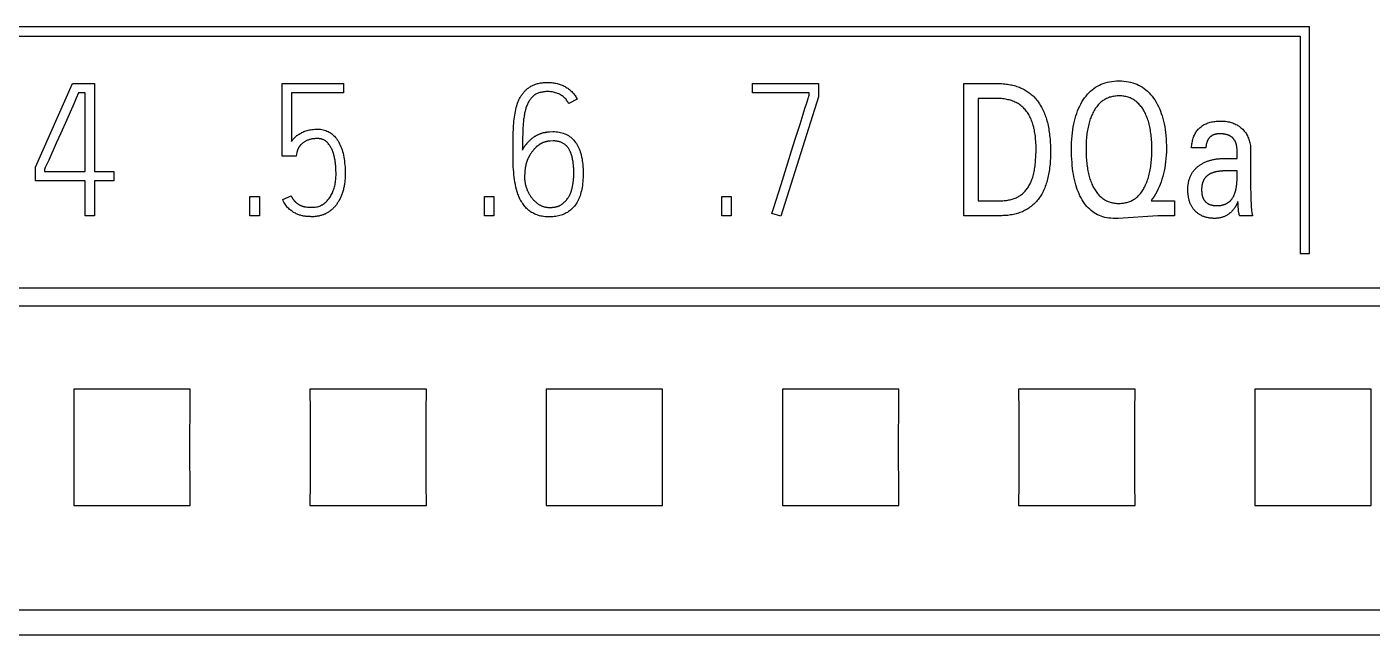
# Model space of a CAD drawing. Header units: inches. Extents: x 9000 to 22395, y 8106 to 17135.
# Drawn here: x 10218.8 to 10250.43, y 8373.05 to 8387.36 of the extents above; entities that cross this region are included whole.
import ezdxf

# ---------------------------------------------------------------- set-up
doc = ezdxf.new("R2010")
doc.units = ezdxf.units.IN
doc.header["$MEASUREMENT"] = 0
doc.layers.add('20000_FRONT_O', color=7, linetype='Continuous')
doc.layers.add('20500_FRONT_O_LABELING', color=7, linetype='Continuous')

# ---------------------------------------------------------------- blocks, each defined once
blk = doc.blocks.new('A$C21A67833')
at = {"layer": '20000_FRONT_O', "linetype": 'Continuous'}
for p, q in [((86.66, 41.173), (62.33, 41.173)), ((86.66, 38.773), (86.66, 41.173)), ((62.43, 41.073), (86.56, 41.073)), ((86.56, 41.073), (86.56, 38.773)), ((86.56, 38.773), (86.66, 38.773)), ((107.764, 38.405), (61.021, 38.405)), ((107.764, 38.217), (61.021, 38.217)), ((74.813, 37.336), (73.581, 37.336)), ((77.313, 37.336), (76.081, 37.336)), ((79.813, 37.336), (78.581, 37.336)), ((82.313, 37.336), (81.081, 37.336)), ((84.813, 37.336), (83.581, 37.336)), ((87.313, 37.336), (86.081, 37.336)), ((73.581, 36.104), (74.813, 36.104)), ((76.081, 36.104), (77.313, 36.104)), ((78.581, 36.104), (79.813, 36.104)), ((81.081, 36.104), (82.313, 36.104)), ((83.581, 36.104), (84.813, 36.104)), ((86.081, 36.104), (87.313, 36.104)), ((61.021, 35), (107.764, 35)), ((107.764, 34.732), (61.021, 34.732))]:
    blk.add_line(p, q, dxfattribs=at)
for points in [[(73.581, 37.336), (73.582, 37.094), (73.582, 36.845), (73.582, 36.595), (73.582, 36.347), (73.581, 36.104)], [(74.813, 36.104), (74.812, 36.347), (74.811, 36.595), (74.811, 36.845), (74.812, 37.094), (74.813, 37.336)], [(76.081, 37.336), (76.082, 37.094), (76.082, 36.845), (76.082, 36.595), (76.082, 36.347), (76.081, 36.104)], [(77.313, 36.104), (77.312, 36.347), (77.311, 36.595), (77.311, 36.845), (77.312, 37.094), (77.313, 37.336)], [(78.581, 37.336), (78.582, 37.094), (78.582, 36.845), (78.582, 36.595), (78.582, 36.347), (78.581, 36.104)], [(79.813, 36.104), (79.812, 36.347), (79.811, 36.595), (79.811, 36.845), (79.812, 37.094), (79.813, 37.336)], [(81.081, 37.336), (81.082, 37.094), (81.082, 36.845), (81.082, 36.595), (81.082, 36.347), (81.081, 36.104)], [(82.313, 36.104), (82.312, 36.347), (82.311, 36.595), (82.311, 36.845), (82.312, 37.094), (82.313, 37.336)], [(83.581, 37.336), (83.582, 37.094), (83.582, 36.845), (83.582, 36.595), (83.582, 36.347), (83.581, 36.104)], [(84.813, 36.104), (84.812, 36.347), (84.811, 36.595), (84.811, 36.845), (84.812, 37.094), (84.813, 37.336)], [(86.081, 37.336), (86.082, 37.094), (86.082, 36.845), (86.082, 36.595), (86.082, 36.347), (86.081, 36.104)], [(87.313, 36.104), (87.312, 36.347), (87.311, 36.595), (87.311, 36.845), (87.312, 37.094), (87.313, 37.336)]]:
    blk.add_lwpolyline(points, dxfattribs=at)
at = {"layer": '20500_FRONT_O_LABELING', "linetype": 'Continuous'}
for p, q in [((80.763, 40.575), (81.462, 40.575)), ((80.763, 40.476), (80.763, 40.575)), ((81.462, 40.575), (81.462, 40.433)), ((73.175, 39.687), (73.568, 40.573)), ((73.568, 40.573), (73.799, 40.573)), ((73.632, 40.476), (73.607, 40.419)), ((73.7, 40.476), (73.632, 40.476)), ((73.7, 39.641), (73.7, 40.476)), ((73.799, 40.573), (73.799, 39.641)), ((75.788, 40.573), (76.435, 40.573)), ((75.788, 39.804), (75.788, 40.573)), ((76.435, 40.476), (75.885, 40.476)), ((75.885, 40.476), (75.885, 39.959)), ((76.435, 40.573), (76.435, 40.476)), ((81.365, 40.476), (80.763, 40.476)), ((81.462, 40.433), (81.064, 39.167)), ((81.365, 40.449), (81.365, 40.476)), ((83, 39.173), (83, 40.573)), ((73.57, 40.335), (73.503, 40.182)), ((73.592, 40.384), (73.57, 40.335)), ((73.607, 40.419), (73.592, 40.384)), ((78.91, 40.406), (78.821, 40.36)), ((81.3, 40.247), (81.319, 40.307)), ((81.319, 40.307), (81.339, 40.369)), ((81.339, 40.369), (81.354, 40.416)), ((83.338, 40.414), (83.153, 40.414)), ((83.153, 40.414), (83.153, 39.331)), ((73.503, 40.182), (73.443, 40.047)), ((81.267, 40.143), (81.3, 40.247)), ((73.443, 40.047), (73.419, 39.993)), ((78.615, 40.062), (78.65, 40.064)), ((75.948, 39.864), (75.947, 39.863)), ((75.947, 39.863), (75.947, 39.862)), ((75.949, 39.868), (75.948, 39.866)), ((75.948, 39.866), (75.948, 39.864)), ((75.95, 39.873), (75.949, 39.87)), ((75.949, 39.87), (75.949, 39.868)), ((75.951, 39.875), (75.95, 39.873)), ((78.33, 39.906), (78.33, 39.868)), ((78.654, 39.965), (78.622, 39.963)), ((85.562, 39.893), (85.411, 39.893)), ((85.892, 39.78), (85.892, 39.865)), ((73.316, 39.762), (73.28, 39.683)), ((75.936, 39.804), (75.788, 39.804)), ((75.943, 39.846), (75.936, 39.804)), ((75.946, 39.858), (75.945, 39.856)), ((75.947, 39.862), (75.946, 39.86)), ((75.946, 39.86), (75.946, 39.859)), ((75.946, 39.859), (75.946, 39.858)), ((81.066, 39.503), (81.138, 39.733)), ((81.138, 39.733), (81.178, 39.861)), ((85.755, 39.78), (85.892, 39.78)), ((86.036, 39.843), (86.036, 39.507)), ((73.175, 39.544), (73.175, 39.687)), ((73.272, 39.666), (73.272, 39.641)), ((73.272, 39.641), (73.7, 39.641)), ((73.799, 39.641), (74.005, 39.641)), ((74.005, 39.641), (74.005, 39.544)), ((85.892, 39.647), (85.756, 39.647)), ((73.7, 39.544), (73.175, 39.544)), ((73.7, 39.173), (73.7, 39.544)), ((74.005, 39.544), (73.799, 39.544)), ((73.799, 39.544), (73.799, 39.173)), ((86.036, 39.507), (86.036, 39.477)), ((86.036, 39.477), (86.036, 39.45)), ((86.036, 39.45), (86.037, 39.423)), ((75.446, 39.377), (75.545, 39.377)), ((75.446, 39.173), (75.446, 39.377)), ((75.545, 39.377), (75.545, 39.173)), ((75.792, 39.344), (75.881, 39.384)), ((77.928, 39.377), (78.027, 39.377)), ((77.928, 39.173), (77.928, 39.377)), ((78.027, 39.377), (78.027, 39.173)), ((80.438, 39.377), (80.537, 39.377)), ((80.438, 39.173), (80.438, 39.377)), ((80.537, 39.377), (80.537, 39.173)), ((83.153, 39.331), (83.387, 39.331)), ((84.983, 39.331), (85.23, 39.331)), ((85.23, 39.331), (85.23, 39.173)), ((85.896, 39.309), (85.895, 39.307)), ((85.898, 39.312), (85.896, 39.309)), ((85.899, 39.315), (85.898, 39.312)), ((85.9, 39.319), (85.899, 39.315)), ((85.902, 39.322), (85.9, 39.319)), ((85.902, 39.311), (85.902, 39.322)), ((85.903, 39.301), (85.902, 39.311)), ((85.903, 39.292), (85.903, 39.301)), ((86.037, 39.423), (86.037, 39.398)), ((86.037, 39.398), (86.038, 39.374)), ((86.038, 39.374), (86.038, 39.351)), ((86.038, 39.351), (86.039, 39.329)), ((86.039, 39.329), (86.04, 39.309)), ((73.799, 39.173), (73.7, 39.173)), ((75.545, 39.173), (75.446, 39.173)), ((78.027, 39.173), (77.928, 39.173)), ((80.537, 39.173), (80.438, 39.173)), ((81.064, 39.167), (80.97, 39.198)), ((83.385, 39.173), (83, 39.173)), ((85.054, 39.173), (84.634, 39.145)), ((85.23, 39.173), (85.054, 39.173)), ((85.904, 39.282), (85.903, 39.292)), ((85.904, 39.273), (85.904, 39.282)), ((85.905, 39.265), (85.904, 39.273)), ((85.905, 39.256), (85.905, 39.265)), ((85.906, 39.249), (85.905, 39.256)), ((86.057, 39.173), (85.921, 39.173))]:
    blk.add_line(p, q, dxfattribs=at)
for points in [[(78.233, 39.719), (78.232, 39.745), (78.231, 39.772), (78.231, 39.797), (78.231, 39.822), (78.231, 39.847), (78.231, 39.871), (78.231, 39.894), (78.231, 39.918), (78.231, 39.941), (78.231, 39.965), (78.231, 39.989), (78.232, 40.012), (78.232, 40.036), (78.233, 40.059), (78.234, 40.083), (78.235, 40.106), (78.236, 40.128), (78.238, 40.151), (78.24, 40.173), (78.242, 40.195), (78.245, 40.216), (78.248, 40.237), (78.251, 40.258), (78.255, 40.278), (78.26, 40.298), (78.264, 40.318), (78.27, 40.337), (78.275, 40.356), (78.278, 40.365), (78.282, 40.374), (78.285, 40.383), (78.289, 40.391), (78.292, 40.4), (78.296, 40.408), (78.3, 40.416), (78.305, 40.424), (78.309, 40.432), (78.314, 40.44), (78.319, 40.447), (78.324, 40.455), (78.329, 40.462), (78.334, 40.469), (78.339, 40.476), (78.345, 40.483), (78.351, 40.489), (78.357, 40.496), (78.363, 40.502), (78.369, 40.508), (78.376, 40.513), (78.383, 40.519), (78.39, 40.524), (78.397, 40.529), (78.404, 40.534), (78.412, 40.539), (78.42, 40.544), (78.428, 40.548), (78.436, 40.552), (78.444, 40.556), (78.453, 40.56), (78.462, 40.563), (78.471, 40.566), (78.48, 40.569), (78.49, 40.572), (78.5, 40.575), (78.51, 40.577), (78.521, 40.579), (78.531, 40.58), (78.542, 40.582), (78.554, 40.583), (78.565, 40.584), (78.577, 40.584), (78.589, 40.585), (78.601, 40.585), (78.614, 40.585), (78.626, 40.584), (78.638, 40.583), (78.65, 40.582), (78.661, 40.58), (78.673, 40.578), (78.684, 40.576), (78.696, 40.573), (78.707, 40.571), (78.718, 40.567), (78.729, 40.564), (78.739, 40.56), (78.75, 40.555), (78.76, 40.551), (78.77, 40.546), (78.78, 40.54), (78.79, 40.535), (78.799, 40.529), (78.809, 40.523), (78.818, 40.516), (78.826, 40.509), (78.835, 40.502), (78.843, 40.495), (78.851, 40.487), (78.859, 40.479), (78.866, 40.471), (78.873, 40.463), (78.88, 40.454), (78.887, 40.445), (78.893, 40.436), (78.899, 40.426), (78.905, 40.416), (78.91, 40.406)], [(84.634, 39.145), (84.625, 39.144), (84.614, 39.144), (84.603, 39.144), (84.58, 39.145), (84.557, 39.146), (84.536, 39.149), (84.514, 39.152), (84.494, 39.156), (84.473, 39.162), (84.454, 39.168), (84.435, 39.176), (84.416, 39.184), (84.399, 39.194), (84.381, 39.204), (84.365, 39.215), (84.349, 39.228), (84.333, 39.241), (84.318, 39.255), (84.304, 39.27), (84.29, 39.287), (84.277, 39.304), (84.265, 39.322), (84.253, 39.341), (84.241, 39.361), (84.23, 39.383), (84.22, 39.405), (84.211, 39.428), (84.202, 39.451), (84.193, 39.476), (84.185, 39.502), (84.178, 39.528), (84.172, 39.555), (84.166, 39.584), (84.161, 39.613), (84.156, 39.643), (84.152, 39.674), (84.148, 39.705), (84.146, 39.738), (84.143, 39.772), (84.142, 39.806), (84.141, 39.841), (84.14, 39.878), (84.141, 39.914), (84.142, 39.95), (84.144, 39.984), (84.146, 40.018), (84.15, 40.051), (84.154, 40.083), (84.159, 40.114), (84.165, 40.145), (84.171, 40.174), (84.179, 40.203), (84.187, 40.231), (84.195, 40.257), (84.205, 40.283), (84.215, 40.308), (84.227, 40.333), (84.239, 40.356), (84.251, 40.379), (84.265, 40.4), (84.279, 40.421), (84.294, 40.44), (84.309, 40.459), (84.325, 40.476), (84.342, 40.492), (84.359, 40.507), (84.377, 40.521), (84.396, 40.534), (84.415, 40.545), (84.435, 40.556), (84.455, 40.565), (84.477, 40.574), (84.498, 40.581), (84.521, 40.587), (84.544, 40.592), (84.568, 40.596), (84.592, 40.598), (84.617, 40.6), (84.643, 40.601), (84.669, 40.6), (84.694, 40.598), (84.718, 40.595), (84.742, 40.591), (84.765, 40.586), (84.788, 40.58), (84.81, 40.573), (84.831, 40.565), (84.851, 40.555), (84.871, 40.544), (84.891, 40.533), (84.909, 40.52), (84.927, 40.506), (84.945, 40.491), (84.961, 40.475), (84.978, 40.457), (84.993, 40.439), (85.008, 40.419), (85.022, 40.399), (85.035, 40.377), (85.048, 40.355), (85.06, 40.331), (85.071, 40.307), (85.081, 40.282), (85.091, 40.257), (85.1, 40.23), (85.108, 40.203), (85.115, 40.174), (85.121, 40.145), (85.127, 40.115), (85.132, 40.085), (85.136, 40.053), (85.139, 40.021), (85.142, 39.987), (85.143, 39.953), (85.144, 39.918), (85.144, 39.883), (85.144, 39.847), (85.142, 39.813), (85.14, 39.779), (85.136, 39.745), (85.132, 39.713), (85.127, 39.681), (85.121, 39.65), (85.114, 39.62), (85.107, 39.59), (85.098, 39.561), (85.089, 39.533), (85.078, 39.505), (85.067, 39.478), (85.055, 39.452), (85.042, 39.426), (85.029, 39.402), (85.014, 39.378), (84.999, 39.354), (84.983, 39.331)], [(78.821, 40.36), (78.815, 40.37), (78.81, 40.379), (78.804, 40.388), (78.797, 40.397), (78.791, 40.406), (78.783, 40.414), (78.776, 40.422), (78.768, 40.429), (78.76, 40.436), (78.751, 40.442), (78.742, 40.448), (78.732, 40.454), (78.723, 40.459), (78.713, 40.464), (78.702, 40.468), (78.692, 40.472), (78.681, 40.476), (78.67, 40.479), (78.659, 40.482), (78.648, 40.484), (78.637, 40.485), (78.625, 40.486), (78.613, 40.487), (78.601, 40.488), (78.589, 40.487), (78.577, 40.487), (78.565, 40.486), (78.554, 40.485), (78.544, 40.483), (78.533, 40.481), (78.523, 40.479), (78.513, 40.477), (78.504, 40.474), (78.495, 40.47), (78.486, 40.467), (78.478, 40.463), (78.47, 40.459), (78.462, 40.454), (78.455, 40.449), (78.448, 40.444), (78.442, 40.438), (78.435, 40.432), (78.429, 40.426), (78.423, 40.419), (78.417, 40.412), (78.411, 40.405), (78.406, 40.397), (78.401, 40.389), (78.396, 40.381), (78.391, 40.372), (78.386, 40.363), (78.382, 40.354), (78.378, 40.345), (78.374, 40.335), (78.37, 40.325), (78.367, 40.314), (78.364, 40.304), (78.361, 40.293), (78.358, 40.281), (78.355, 40.27), (78.352, 40.258), (78.35, 40.246), (78.348, 40.233), (78.346, 40.221), (78.344, 40.208), (78.342, 40.194), (78.34, 40.181), (78.339, 40.167), (78.338, 40.152), (78.337, 40.138), (78.336, 40.123), (78.335, 40.108), (78.334, 40.093), (78.334, 40.077), (78.333, 40.061), (78.332, 40.045), (78.332, 40.028), (78.331, 40.012), (78.331, 39.995), (78.331, 39.977), (78.33, 39.96), (78.33, 39.942), (78.33, 39.906)], [(81.354, 40.416), (81.358, 40.429), (81.36, 40.435), (81.361, 40.439), (81.362, 40.443), (81.363, 40.445), (81.364, 40.447), (81.365, 40.449)], [(83, 40.573), (83.335, 40.573), (83.368, 40.573), (83.385, 40.572), (83.401, 40.572), (83.417, 40.571), (83.433, 40.569), (83.448, 40.567), (83.463, 40.565), (83.478, 40.563), (83.493, 40.56), (83.507, 40.558), (83.521, 40.554), (83.535, 40.551), (83.549, 40.547), (83.563, 40.542), (83.576, 40.538), (83.589, 40.533), (83.601, 40.528), (83.614, 40.522), (83.626, 40.516), (83.638, 40.51), (83.65, 40.504), (83.661, 40.497), (83.672, 40.49), (83.683, 40.483), (83.694, 40.475), (83.704, 40.467), (83.715, 40.458), (83.724, 40.45), (83.734, 40.441), (83.744, 40.431), (83.753, 40.422), (83.762, 40.412), (83.77, 40.401), (83.779, 40.391), (83.787, 40.38), (83.795, 40.369), (83.803, 40.357), (83.81, 40.345), (83.817, 40.333), (83.824, 40.321), (83.831, 40.308), (83.838, 40.295), (83.844, 40.281), (83.85, 40.267), (83.856, 40.253), (83.861, 40.239), (83.866, 40.224), (83.871, 40.209), (83.876, 40.194), (83.88, 40.178), (83.885, 40.162), (83.889, 40.146), (83.892, 40.129), (83.896, 40.112), (83.899, 40.095), (83.902, 40.077), (83.905, 40.059), (83.907, 40.041), (83.909, 40.022), (83.911, 40.004), (83.913, 39.984), (83.915, 39.965), (83.916, 39.945), (83.917, 39.925), (83.918, 39.904), (83.918, 39.884), (83.918, 39.863), (83.918, 39.841), (83.918, 39.82), (83.917, 39.799), (83.917, 39.779), (83.916, 39.759), (83.914, 39.739), (83.913, 39.72), (83.911, 39.701), (83.909, 39.682), (83.906, 39.664), (83.904, 39.646), (83.901, 39.628), (83.898, 39.611), (83.894, 39.594), (83.89, 39.577), (83.886, 39.561), (83.882, 39.545), (83.878, 39.529), (83.873, 39.514), (83.868, 39.499), (83.863, 39.484), (83.857, 39.47), (83.851, 39.456), (83.845, 39.442), (83.839, 39.429), (83.832, 39.416), (83.825, 39.403), (83.818, 39.391), (83.811, 39.379), (83.803, 39.367), (83.795, 39.356), (83.787, 39.345), (83.778, 39.335), (83.77, 39.324), (83.761, 39.314), (83.751, 39.305), (83.742, 39.296), (83.732, 39.287), (83.722, 39.278), (83.712, 39.27), (83.701, 39.262), (83.69, 39.254), (83.679, 39.247), (83.668, 39.24), (83.656, 39.234), (83.644, 39.227), (83.632, 39.222), (83.62, 39.216), (83.607, 39.211), (83.594, 39.206), (83.581, 39.201), (83.567, 39.197), (83.554, 39.193), (83.54, 39.19), (83.525, 39.186), (83.511, 39.184), (83.496, 39.181), (83.481, 39.179), (83.466, 39.177), (83.45, 39.176), (83.434, 39.174), (83.418, 39.174), (83.402, 39.173), (83.385, 39.173)], [(84.916, 40.267), (84.91, 40.279), (84.903, 40.29), (84.897, 40.301), (84.89, 40.312), (84.883, 40.322), (84.875, 40.331), (84.868, 40.341), (84.86, 40.349), (84.852, 40.358), (84.844, 40.366), (84.836, 40.374), (84.827, 40.381), (84.818, 40.388), (84.809, 40.394), (84.8, 40.4), (84.79, 40.406), (84.78, 40.411), (84.77, 40.416), (84.76, 40.42), (84.75, 40.424), (84.739, 40.428), (84.729, 40.431), (84.717, 40.434), (84.706, 40.436), (84.695, 40.438), (84.683, 40.44), (84.671, 40.441), (84.659, 40.442), (84.647, 40.442), (84.634, 40.442), (84.622, 40.441), (84.61, 40.44), (84.598, 40.439), (84.586, 40.437), (84.575, 40.435), (84.564, 40.433), (84.553, 40.43), (84.542, 40.427), (84.531, 40.423), (84.521, 40.419), (84.511, 40.414), (84.501, 40.409), (84.491, 40.404), (84.482, 40.398), (84.473, 40.392), (84.464, 40.385), (84.455, 40.378), (84.446, 40.371), (84.438, 40.363), (84.43, 40.355), (84.422, 40.346), (84.414, 40.337), (84.407, 40.328), (84.4, 40.318), (84.392, 40.307), (84.386, 40.297), (84.379, 40.286), (84.373, 40.274), (84.367, 40.262), (84.361, 40.25), (84.355, 40.238), (84.35, 40.225), (84.344, 40.211), (84.339, 40.198), (84.335, 40.184), (84.33, 40.17), (84.326, 40.156), (84.322, 40.141), (84.319, 40.126), (84.315, 40.11), (84.312, 40.095), (84.309, 40.079), (84.306, 40.062), (84.304, 40.045), (84.302, 40.028), (84.3, 40.011), (84.298, 39.993), (84.297, 39.975), (84.296, 39.957), (84.295, 39.939), (84.294, 39.92), (84.294, 39.9), (84.294, 39.881), (84.294, 39.861), (84.294, 39.842), (84.295, 39.823), (84.295, 39.804), (84.296, 39.786), (84.298, 39.768), (84.299, 39.75), (84.301, 39.733), (84.303, 39.715), (84.305, 39.699), (84.308, 39.682), (84.31, 39.666), (84.313, 39.65), (84.317, 39.635), (84.32, 39.619), (84.324, 39.604), (84.328, 39.59), (84.332, 39.576), (84.336, 39.562), (84.341, 39.548), (84.346, 39.535), (84.351, 39.522), (84.356, 39.509), (84.362, 39.497), (84.367, 39.484)], [(83.387, 39.331), (83.401, 39.332), (83.414, 39.332), (83.427, 39.333), (83.44, 39.334), (83.453, 39.336), (83.465, 39.338), (83.477, 39.34), (83.489, 39.342), (83.501, 39.345), (83.512, 39.348), (83.523, 39.352), (83.534, 39.355), (83.544, 39.36), (83.555, 39.364), (83.565, 39.369), (83.575, 39.374), (83.584, 39.379), (83.593, 39.385), (83.602, 39.391), (83.611, 39.398), (83.62, 39.404), (83.628, 39.411), (83.636, 39.419), (83.643, 39.426), (83.651, 39.434), (83.658, 39.443), (83.665, 39.451), (83.672, 39.46), (83.678, 39.47), (83.684, 39.479), (83.69, 39.489), (83.696, 39.5), (83.702, 39.511), (83.707, 39.522), (83.712, 39.533), (83.717, 39.545), (83.721, 39.557), (83.726, 39.57), (83.73, 39.583), (83.734, 39.597), (83.737, 39.61), (83.741, 39.625), (83.744, 39.639), (83.747, 39.654), (83.75, 39.67), (83.752, 39.685), (83.755, 39.701), (83.757, 39.718), (83.758, 39.735), (83.76, 39.752), (83.761, 39.77), (83.763, 39.788), (83.764, 39.806), (83.764, 39.825), (83.765, 39.844), (83.765, 39.864), (83.765, 39.884), (83.765, 39.904), (83.765, 39.923), (83.764, 39.942), (83.763, 39.961), (83.761, 39.979), (83.76, 39.997), (83.758, 40.015), (83.755, 40.032), (83.753, 40.049), (83.75, 40.065), (83.747, 40.082), (83.743, 40.097), (83.74, 40.112), (83.736, 40.127), (83.732, 40.142), (83.727, 40.156), (83.722, 40.17), (83.717, 40.183), (83.712, 40.196), (83.706, 40.209), (83.7, 40.221), (83.693, 40.233), (83.687, 40.245), (83.68, 40.256), (83.673, 40.267), (83.665, 40.277), (83.658, 40.287), (83.649, 40.297), (83.641, 40.306), (83.632, 40.315), (83.624, 40.323), (83.614, 40.331), (83.605, 40.339), (83.595, 40.346), (83.585, 40.353), (83.575, 40.36), (83.564, 40.366), (83.553, 40.372), (83.542, 40.377), (83.53, 40.383), (83.518, 40.387), (83.506, 40.392), (83.494, 40.396), (83.481, 40.399), (83.468, 40.402), (83.455, 40.405), (83.441, 40.408), (83.427, 40.41), (83.413, 40.411), (83.399, 40.413), (83.384, 40.414), (83.369, 40.414), (83.338, 40.414)], [(84.367, 39.484), (84.374, 39.473), (84.38, 39.461), (84.386, 39.45), (84.393, 39.439), (84.4, 39.429), (84.407, 39.419), (84.415, 39.41), (84.422, 39.401), (84.43, 39.392), (84.438, 39.384), (84.446, 39.376), (84.455, 39.368), (84.464, 39.361), (84.472, 39.355), (84.482, 39.349), (84.491, 39.343), (84.5, 39.337), (84.51, 39.332), (84.52, 39.328), (84.53, 39.323), (84.541, 39.32), (84.551, 39.316), (84.562, 39.313), (84.573, 39.311), (84.585, 39.309), (84.596, 39.307), (84.608, 39.305), (84.62, 39.304), (84.632, 39.304), (84.644, 39.304), (84.656, 39.304), (84.669, 39.305), (84.68, 39.306), (84.692, 39.307), (84.704, 39.309), (84.715, 39.312), (84.726, 39.314), (84.737, 39.317), (84.747, 39.321), (84.758, 39.325), (84.768, 39.329), (84.778, 39.334), (84.787, 39.339), (84.797, 39.344), (84.806, 39.35), (84.815, 39.357), (84.824, 39.364), (84.833, 39.371), (84.841, 39.378), (84.849, 39.386), (84.857, 39.395), (84.865, 39.403), (84.873, 39.413), (84.88, 39.422), (84.887, 39.432), (84.894, 39.443), (84.901, 39.454), (84.907, 39.465), (84.914, 39.476), (84.92, 39.488), (84.925, 39.501), (84.931, 39.514), (84.936, 39.527), (84.941, 39.54), (84.946, 39.554), (84.951, 39.568), (84.955, 39.582), (84.959, 39.597), (84.963, 39.612), (84.967, 39.627), (84.97, 39.643), (84.973, 39.659), (84.976, 39.675), (84.979, 39.692), (84.981, 39.709), (84.983, 39.726), (84.985, 39.744), (84.987, 39.762), (84.988, 39.781), (84.989, 39.799), (84.99, 39.818), (84.991, 39.838), (84.991, 39.857), (84.991, 39.877), (84.991, 39.897), (84.991, 39.917), (84.99, 39.937), (84.989, 39.956), (84.988, 39.975), (84.987, 39.993), (84.985, 40.011), (84.983, 40.029), (84.981, 40.046), (84.978, 40.063), (84.976, 40.08), (84.973, 40.096), (84.969, 40.113), (84.966, 40.128), (84.962, 40.144), (84.958, 40.159), (84.954, 40.173), (84.949, 40.188), (84.944, 40.202), (84.939, 40.216), (84.934, 40.229), (84.928, 40.242), (84.922, 40.255), (84.916, 40.267)], [(85.411, 39.893), (85.412, 39.907), (85.414, 39.92), (85.415, 39.933), (85.417, 39.946), (85.42, 39.958), (85.422, 39.97), (85.425, 39.982), (85.429, 39.993), (85.432, 40.004), (85.436, 40.015), (85.441, 40.025), (85.445, 40.035), (85.45, 40.045), (85.456, 40.054), (85.461, 40.063), (85.467, 40.071), (85.474, 40.08), (85.48, 40.088), (85.487, 40.095), (85.495, 40.102), (85.503, 40.109), (85.511, 40.116), (85.519, 40.122), (85.528, 40.128), (85.537, 40.134), (85.546, 40.139), (85.556, 40.144), (85.566, 40.148), (85.576, 40.152), (85.587, 40.156), (85.598, 40.16), (85.609, 40.163), (85.621, 40.166), (85.633, 40.168), (85.646, 40.17), (85.658, 40.172), (85.671, 40.173), (85.685, 40.175), (85.698, 40.175), (85.713, 40.176), (85.727, 40.176), (85.741, 40.175), (85.755, 40.175), (85.769, 40.173), (85.783, 40.172), (85.796, 40.169), (85.809, 40.167), (85.821, 40.163), (85.834, 40.16), (85.846, 40.156), (85.858, 40.151), (85.869, 40.146), (85.88, 40.14), (85.892, 40.134), (85.902, 40.128), (85.913, 40.121), (85.923, 40.113), (85.933, 40.105), (85.943, 40.097), (85.952, 40.088), (85.96, 40.079), (85.969, 40.07), (85.976, 40.06), (85.984, 40.05), (85.991, 40.04), (85.997, 40.029), (86.003, 40.018), (86.008, 40.006), (86.013, 39.995), (86.018, 39.982), (86.022, 39.97), (86.025, 39.957), (86.028, 39.944), (86.031, 39.931), (86.033, 39.917), (86.034, 39.902), (86.035, 39.888), (86.036, 39.873), (86.036, 39.843)], [(75.885, 39.959), (75.89, 39.966), (75.896, 39.973), (75.901, 39.98), (75.907, 39.987), (75.914, 39.994), (75.921, 40.001), (75.928, 40.008), (75.935, 40.014), (75.943, 40.021), (75.951, 40.027), (75.959, 40.033), (75.968, 40.038), (75.977, 40.044), (75.986, 40.049), (75.995, 40.054), (76.005, 40.059), (76.016, 40.064), (76.027, 40.068), (76.038, 40.072), (76.05, 40.075), (76.062, 40.078), (76.075, 40.081), (76.088, 40.084), (76.102, 40.086), (76.116, 40.087), (76.131, 40.088), (76.146, 40.089), (76.161, 40.089), (76.176, 40.089), (76.191, 40.088), (76.206, 40.086), (76.22, 40.083), (76.234, 40.08), (76.247, 40.075), (76.261, 40.07), (76.273, 40.065), (76.285, 40.058), (76.297, 40.051), (76.309, 40.043), (76.32, 40.034), (76.33, 40.024), (76.341, 40.014), (76.351, 40.003), (76.36, 39.991), (76.369, 39.978), (76.378, 39.965), (76.386, 39.951), (76.394, 39.936), (76.401, 39.92), (76.408, 39.904), (76.414, 39.888), (76.42, 39.87), (76.426, 39.853), (76.431, 39.834), (76.435, 39.815), (76.439, 39.795), (76.443, 39.774), (76.446, 39.753), (76.448, 39.731), (76.45, 39.709), (76.452, 39.686), (76.453, 39.662), (76.454, 39.638), (76.454, 39.613), (76.454, 39.6), (76.453, 39.588), (76.453, 39.575), (76.452, 39.563), (76.451, 39.551), (76.45, 39.539), (76.449, 39.528), (76.447, 39.516), (76.446, 39.505), (76.444, 39.494), (76.442, 39.483), (76.439, 39.472), (76.437, 39.461), (76.434, 39.451), (76.432, 39.44), (76.429, 39.43), (76.425, 39.42), (76.422, 39.41), (76.419, 39.4), (76.415, 39.391), (76.411, 39.381), (76.407, 39.372), (76.403, 39.363), (76.399, 39.354), (76.394, 39.346), (76.39, 39.337), (76.385, 39.329), (76.38, 39.321), (76.375, 39.313), (76.37, 39.305), (76.365, 39.297), (76.36, 39.29), (76.354, 39.283), (76.349, 39.276), (76.343, 39.269), (76.337, 39.262), (76.331, 39.256), (76.325, 39.25), (76.318, 39.244), (76.312, 39.238), (76.305, 39.232), (76.299, 39.227), (76.292, 39.222), (76.285, 39.217), (76.278, 39.212), (76.27, 39.207), (76.263, 39.203), (76.255, 39.199), (76.248, 39.195), (76.24, 39.191), (76.232, 39.188), (76.224, 39.184), (76.216, 39.181), (76.208, 39.179), (76.2, 39.176), (76.191, 39.174), (76.183, 39.172), (76.174, 39.17), (76.166, 39.168), (76.157, 39.167), (76.148, 39.166), (76.139, 39.165), (76.131, 39.164), (76.122, 39.163), (76.112, 39.163), (76.103, 39.163), (76.098, 39.163), (76.093, 39.163), (76.087, 39.164), (76.081, 39.164), (76.075, 39.164), (76.068, 39.164), (76.061, 39.165), (76.054, 39.165), (76.046, 39.166), (76.038, 39.166), (76.03, 39.167), (76.022, 39.168), (76.014, 39.17), (76.005, 39.171), (75.997, 39.173), (75.988, 39.175), (75.98, 39.178), (75.971, 39.18), (75.962, 39.183), (75.953, 39.187), (75.944, 39.19), (75.935, 39.194), (75.926, 39.199), (75.917, 39.203), (75.908, 39.209), (75.9, 39.214), (75.891, 39.22), (75.882, 39.227), (75.874, 39.233), (75.865, 39.24), (75.857, 39.248), (75.848, 39.256), (75.841, 39.265), (75.833, 39.275), (75.825, 39.285), (75.818, 39.295), (75.811, 39.306), (75.805, 39.318), (75.798, 39.331), (75.792, 39.344)], [(78.65, 40.064), (78.668, 40.064), (78.685, 40.063), (78.701, 40.061), (78.717, 40.059), (78.733, 40.055), (78.748, 40.051), (78.762, 40.047), (78.777, 40.042), (78.79, 40.036), (78.803, 40.029), (78.816, 40.021), (78.828, 40.013), (78.84, 40.004), (78.851, 39.995), (78.862, 39.985), (78.872, 39.974), (78.882, 39.962), (78.891, 39.95), (78.9, 39.938), (78.908, 39.924), (78.916, 39.91), (78.923, 39.896), (78.93, 39.88), (78.936, 39.864), (78.942, 39.848), (78.947, 39.831), (78.952, 39.813), (78.956, 39.795), (78.96, 39.776), (78.963, 39.756), (78.966, 39.736), (78.968, 39.715), (78.97, 39.693), (78.971, 39.671), (78.972, 39.648), (78.972, 39.624), (78.972, 39.601), (78.971, 39.578), (78.97, 39.556), (78.969, 39.534), (78.966, 39.513), (78.964, 39.493), (78.961, 39.473), (78.957, 39.454), (78.953, 39.436), (78.949, 39.418), (78.944, 39.4), (78.939, 39.384), (78.933, 39.368), (78.927, 39.353), (78.92, 39.338), (78.913, 39.324), (78.905, 39.31), (78.897, 39.298), (78.888, 39.285), (78.879, 39.274), (78.87, 39.263), (78.86, 39.253), (78.85, 39.243), (78.839, 39.233), (78.828, 39.225), (78.817, 39.217), (78.805, 39.209), (78.793, 39.202), (78.78, 39.195), (78.767, 39.19), (78.754, 39.184), (78.74, 39.179), (78.726, 39.175), (78.712, 39.171), (78.697, 39.168), (78.682, 39.166), (78.666, 39.164), (78.651, 39.162), (78.634, 39.161), (78.618, 39.161), (78.601, 39.161), (78.585, 39.162), (78.569, 39.163), (78.554, 39.165), (78.539, 39.167), (78.525, 39.17), (78.511, 39.173), (78.498, 39.177), (78.485, 39.181), (78.472, 39.186), (78.46, 39.191), (78.449, 39.197), (78.438, 39.203), (78.427, 39.209), (78.416, 39.216), (78.406, 39.223), (78.397, 39.23), (78.387, 39.238), (78.378, 39.246), (78.37, 39.254), (78.361, 39.263), (78.354, 39.272), (78.346, 39.282), (78.339, 39.291), (78.332, 39.301), (78.325, 39.311), (78.319, 39.322), (78.312, 39.333), (78.307, 39.343), (78.301, 39.355), (78.296, 39.366), (78.291, 39.378), (78.286, 39.39), (78.282, 39.402), (78.278, 39.414), (78.274, 39.426), (78.267, 39.452), (78.26, 39.477), (78.255, 39.503), (78.25, 39.53), (78.246, 39.556), (78.242, 39.583), (78.239, 39.61), (78.237, 39.637), (78.235, 39.664), (78.233, 39.691), (78.233, 39.719)], [(78.38, 39.942), (78.384, 39.947), (78.388, 39.951), (78.392, 39.955), (78.396, 39.96), (78.4, 39.964), (78.404, 39.968), (78.408, 39.972), (78.413, 39.976), (78.417, 39.98), (78.421, 39.984), (78.425, 39.987), (78.43, 39.991), (78.434, 39.994), (78.439, 39.998), (78.443, 40.001), (78.448, 40.004), (78.452, 40.008), (78.457, 40.011), (78.461, 40.014), (78.466, 40.017), (78.471, 40.019), (78.476, 40.022), (78.481, 40.025), (78.485, 40.027), (78.49, 40.03), (78.495, 40.032), (78.5, 40.034), (78.505, 40.037), (78.51, 40.039), (78.516, 40.041), (78.521, 40.043), (78.526, 40.045), (78.531, 40.046), (78.536, 40.048), (78.542, 40.05), (78.547, 40.051), (78.553, 40.053), (78.558, 40.054), (78.564, 40.055), (78.569, 40.056), (78.575, 40.057), (78.58, 40.058), (78.586, 40.059), (78.592, 40.06), (78.598, 40.061), (78.603, 40.061), (78.609, 40.062), (78.615, 40.062)], [(81.178, 39.861), (81.217, 39.985), (81.267, 40.143)], [(85.892, 39.865), (85.892, 39.869), (85.892, 39.874), (85.892, 39.878), (85.892, 39.883), (85.891, 39.887), (85.891, 39.891), (85.891, 39.896), (85.89, 39.9), (85.89, 39.904), (85.889, 39.908), (85.888, 39.912), (85.888, 39.916), (85.887, 39.92), (85.886, 39.924), (85.885, 39.928), (85.884, 39.931), (85.883, 39.935), (85.882, 39.939), (85.881, 39.942), (85.879, 39.946), (85.878, 39.949), (85.877, 39.952), (85.875, 39.956), (85.874, 39.959), (85.872, 39.962), (85.871, 39.965), (85.869, 39.968), (85.867, 39.971), (85.865, 39.974), (85.863, 39.977), (85.861, 39.98), (85.859, 39.982), (85.857, 39.985), (85.855, 39.988), (85.853, 39.99), (85.851, 39.993), (85.849, 39.995), (85.846, 39.997), (85.844, 40), (85.841, 40.002), (85.839, 40.004), (85.836, 40.006), (85.833, 40.008), (85.831, 40.01), (85.828, 40.012), (85.825, 40.014), (85.822, 40.016), (85.819, 40.017), (85.816, 40.019), (85.813, 40.021), (85.81, 40.022), (85.806, 40.024), (85.803, 40.025), (85.8, 40.027), (85.796, 40.028), (85.793, 40.029), (85.789, 40.03), (85.786, 40.031), (85.782, 40.032), (85.778, 40.033), (85.774, 40.034), (85.771, 40.035), (85.767, 40.036), (85.763, 40.037), (85.759, 40.038), (85.754, 40.038), (85.75, 40.039), (85.746, 40.039), (85.742, 40.04), (85.737, 40.04), (85.733, 40.04), (85.728, 40.041), (85.724, 40.041), (85.719, 40.041), (85.71, 40.041), (85.705, 40.041), (85.7, 40.041), (85.696, 40.041), (85.691, 40.04), (85.687, 40.04), (85.683, 40.039), (85.678, 40.039), (85.674, 40.038), (85.67, 40.037), (85.666, 40.036), (85.662, 40.035), (85.658, 40.034), (85.655, 40.033), (85.651, 40.032), (85.647, 40.031), (85.644, 40.029), (85.64, 40.028), (85.637, 40.026), (85.633, 40.025), (85.63, 40.023), (85.627, 40.021), (85.624, 40.019), (85.621, 40.017), (85.618, 40.015), (85.615, 40.013), (85.612, 40.011), (85.609, 40.008), (85.607, 40.006), (85.604, 40.004), (85.602, 40.001), (85.599, 39.998), (85.597, 39.995), (85.595, 39.993), (85.592, 39.99), (85.59, 39.987), (85.588, 39.984), (85.586, 39.98), (85.584, 39.977), (85.583, 39.974), (85.581, 39.97), (85.579, 39.967), (85.577, 39.963), (85.576, 39.959), (85.575, 39.956), (85.573, 39.952), (85.572, 39.948), (85.571, 39.944), (85.569, 39.939), (85.568, 39.935), (85.567, 39.931), (85.566, 39.926), (85.566, 39.922), (85.565, 39.917), (85.564, 39.913), (85.564, 39.908), (85.563, 39.903), (85.563, 39.898), (85.562, 39.893)], [(73.419, 39.993), (73.395, 39.941), (73.316, 39.762)], [(75.982, 39.923), (75.981, 39.922), (75.98, 39.921), (75.979, 39.92), (75.978, 39.919), (75.978, 39.918), (75.977, 39.917), (75.976, 39.916), (75.975, 39.915), (75.974, 39.914), (75.973, 39.913), (75.972, 39.911), (75.972, 39.91), (75.971, 39.909), (75.97, 39.908), (75.969, 39.907), (75.968, 39.906), (75.968, 39.905), (75.967, 39.904), (75.966, 39.903), (75.966, 39.902), (75.965, 39.901), (75.964, 39.9), (75.963, 39.899), (75.963, 39.898), (75.962, 39.897), (75.962, 39.896), (75.961, 39.895), (75.96, 39.894), (75.96, 39.893), (75.959, 39.892), (75.959, 39.891), (75.958, 39.89), (75.957, 39.889), (75.957, 39.888), (75.956, 39.887), (75.956, 39.886), (75.955, 39.885), (75.955, 39.884), (75.955, 39.883), (75.954, 39.882), (75.954, 39.881), (75.953, 39.88), (75.953, 39.879), (75.952, 39.878), (75.952, 39.877), (75.952, 39.876), (75.951, 39.876), (75.951, 39.875)], [(76.041, 39.266), (76.053, 39.265), (76.065, 39.264), (76.077, 39.263), (76.089, 39.262), (76.102, 39.262), (76.114, 39.262), (76.126, 39.263), (76.137, 39.264), (76.149, 39.266), (76.16, 39.269), (76.171, 39.272), (76.181, 39.275), (76.192, 39.279), (76.197, 39.282), (76.202, 39.284), (76.207, 39.287), (76.212, 39.29), (76.221, 39.296), (76.23, 39.302), (76.239, 39.309), (76.248, 39.316), (76.256, 39.323), (76.264, 39.331), (76.271, 39.34), (76.278, 39.348), (76.285, 39.357), (76.291, 39.367), (76.298, 39.376), (76.303, 39.386), (76.309, 39.397), (76.314, 39.408), (76.319, 39.419), (76.324, 39.43), (76.328, 39.441), (76.332, 39.453), (76.336, 39.466), (76.34, 39.478), (76.343, 39.491), (76.346, 39.504), (76.348, 39.517), (76.35, 39.53), (76.352, 39.543), (76.354, 39.557), (76.355, 39.57), (76.356, 39.584), (76.357, 39.598), (76.357, 39.611), (76.357, 39.618), (76.357, 39.625), (76.357, 39.633), (76.356, 39.641), (76.356, 39.649), (76.356, 39.657), (76.355, 39.665), (76.355, 39.674), (76.354, 39.683), (76.354, 39.693), (76.353, 39.702), (76.352, 39.712), (76.351, 39.722), (76.35, 39.732), (76.349, 39.743), (76.347, 39.753), (76.346, 39.763), (76.344, 39.773), (76.342, 39.783), (76.34, 39.793), (76.337, 39.803), (76.335, 39.813), (76.332, 39.823), (76.329, 39.833), (76.326, 39.842), (76.322, 39.852), (76.318, 39.862), (76.315, 39.871), (76.311, 39.88), (76.306, 39.889), (76.302, 39.897), (76.297, 39.906), (76.292, 39.914), (76.286, 39.922), (76.281, 39.929), (76.275, 39.937), (76.269, 39.944), (76.263, 39.951), (76.259, 39.954), (76.256, 39.957), (76.252, 39.96), (76.249, 39.963), (76.245, 39.966), (76.241, 39.968), (76.238, 39.971), (76.234, 39.973), (76.23, 39.975), (76.226, 39.977), (76.221, 39.979), (76.217, 39.981), (76.213, 39.982), (76.208, 39.984), (76.204, 39.985), (76.199, 39.986), (76.194, 39.987), (76.19, 39.988), (76.185, 39.989), (76.18, 39.989), (76.175, 39.99), (76.17, 39.99), (76.159, 39.99), (76.148, 39.99), (76.138, 39.99), (76.128, 39.989), (76.119, 39.988), (76.11, 39.987), (76.101, 39.986), (76.092, 39.984), (76.084, 39.982), (76.076, 39.98), (76.069, 39.978), (76.061, 39.975), (76.054, 39.973), (76.048, 39.97), (76.041, 39.966), (76.035, 39.963), (76.029, 39.96), (76.023, 39.957), (76.018, 39.953), (76.013, 39.95), (76.008, 39.946), (76.003, 39.942), (75.998, 39.939), (75.994, 39.935), (75.99, 39.931), (75.986, 39.927), (75.982, 39.923)], [(78.33, 39.868), (78.331, 39.871), (78.333, 39.875), (78.335, 39.878), (78.336, 39.881), (78.338, 39.885), (78.34, 39.888), (78.342, 39.891), (78.344, 39.894), (78.346, 39.898), (78.348, 39.901), (78.35, 39.904), (78.352, 39.907), (78.354, 39.91), (78.356, 39.913), (78.358, 39.916), (78.361, 39.919), (78.363, 39.922), (78.365, 39.925), (78.368, 39.928), (78.37, 39.931), (78.373, 39.934), (78.375, 39.936), (78.378, 39.939), (78.38, 39.942)], [(78.622, 39.963), (78.618, 39.963), (78.614, 39.963), (78.61, 39.962), (78.606, 39.962), (78.602, 39.961), (78.599, 39.961), (78.595, 39.96), (78.591, 39.959), (78.587, 39.959), (78.583, 39.958), (78.58, 39.957), (78.576, 39.956), (78.572, 39.955), (78.569, 39.954), (78.565, 39.953), (78.562, 39.952), (78.558, 39.951), (78.554, 39.949), (78.551, 39.948), (78.547, 39.947), (78.544, 39.945), (78.541, 39.944), (78.537, 39.942), (78.534, 39.941), (78.53, 39.939), (78.527, 39.937), (78.524, 39.936), (78.521, 39.934), (78.517, 39.932), (78.514, 39.93), (78.511, 39.928), (78.508, 39.926), (78.505, 39.924), (78.502, 39.922), (78.498, 39.92), (78.495, 39.917), (78.492, 39.915), (78.489, 39.913), (78.486, 39.91), (78.483, 39.908), (78.48, 39.905), (78.478, 39.902), (78.475, 39.9), (78.472, 39.897), (78.469, 39.894), (78.466, 39.891), (78.463, 39.889), (78.461, 39.886), (78.458, 39.883), (78.455, 39.88), (78.45, 39.873), (78.445, 39.867), (78.44, 39.861), (78.435, 39.854), (78.43, 39.848), (78.425, 39.842), (78.421, 39.835), (78.416, 39.829), (78.412, 39.823)], [(78.755, 39.3), (78.762, 39.306), (78.769, 39.312), (78.776, 39.319), (78.783, 39.325), (78.789, 39.332), (78.795, 39.339), (78.801, 39.346), (78.806, 39.354), (78.812, 39.361), (78.816, 39.369), (78.821, 39.377), (78.826, 39.385), (78.83, 39.393), (78.834, 39.402), (78.837, 39.41), (78.841, 39.419), (78.844, 39.427), (78.847, 39.436), (78.85, 39.445), (78.853, 39.454), (78.855, 39.463), (78.857, 39.471), (78.859, 39.48), (78.861, 39.489), (78.863, 39.498), (78.864, 39.508), (78.866, 39.517), (78.867, 39.526), (78.868, 39.535), (78.869, 39.544), (78.87, 39.552), (78.87, 39.561), (78.871, 39.569), (78.872, 39.577), (78.872, 39.585), (78.873, 39.593), (78.873, 39.601), (78.873, 39.608), (78.873, 39.615), (78.873, 39.622), (78.873, 39.636), (78.873, 39.65), (78.873, 39.663), (78.872, 39.676), (78.871, 39.688), (78.87, 39.701), (78.869, 39.713), (78.868, 39.725), (78.867, 39.736), (78.865, 39.747), (78.863, 39.758), (78.861, 39.769), (78.859, 39.779), (78.857, 39.789), (78.854, 39.799), (78.852, 39.809), (78.849, 39.818), (78.846, 39.827), (78.843, 39.835), (78.84, 39.844), (78.836, 39.852), (78.832, 39.86), (78.829, 39.867), (78.824, 39.874), (78.82, 39.881), (78.816, 39.888), (78.811, 39.894), (78.807, 39.901), (78.802, 39.906), (78.797, 39.912), (78.791, 39.917), (78.786, 39.922), (78.78, 39.927), (78.775, 39.931), (78.769, 39.935), (78.762, 39.939), (78.756, 39.943), (78.749, 39.946), (78.742, 39.949), (78.735, 39.952), (78.728, 39.954), (78.721, 39.957), (78.713, 39.959), (78.705, 39.96), (78.697, 39.962), (78.689, 39.963), (78.68, 39.964), (78.672, 39.965), (78.663, 39.965), (78.654, 39.965)], [(75.945, 39.856), (75.945, 39.856), (75.945, 39.855), (75.945, 39.855), (75.945, 39.854), (75.945, 39.854), (75.944, 39.853), (75.944, 39.853), (75.944, 39.852), (75.944, 39.852), (75.944, 39.851), (75.944, 39.851), (75.944, 39.85), (75.944, 39.85), (75.944, 39.85), (75.944, 39.849), (75.944, 39.849), (75.943, 39.848), (75.943, 39.848), (75.943, 39.848), (75.943, 39.848), (75.943, 39.847), (75.943, 39.847), (75.943, 39.847), (75.943, 39.846)], [(78.381, 39.762), (78.379, 39.756), (78.378, 39.753), (78.377, 39.75), (78.376, 39.747), (78.375, 39.744), (78.374, 39.741), (78.373, 39.738), (78.372, 39.735), (78.371, 39.732), (78.37, 39.729), (78.369, 39.725), (78.368, 39.722), (78.367, 39.719), (78.367, 39.715), (78.366, 39.712), (78.365, 39.708), (78.364, 39.705), (78.364, 39.701), (78.363, 39.698), (78.362, 39.694), (78.361, 39.691), (78.361, 39.687), (78.36, 39.683), (78.36, 39.68)], [(78.412, 39.823), (78.411, 39.82), (78.409, 39.818), (78.408, 39.815), (78.406, 39.813), (78.405, 39.81), (78.403, 39.808), (78.402, 39.806), (78.4, 39.803), (78.399, 39.8), (78.398, 39.798), (78.396, 39.795), (78.395, 39.793), (78.393, 39.79), (78.392, 39.787), (78.391, 39.785), (78.39, 39.782), (78.388, 39.779), (78.387, 39.776), (78.386, 39.774), (78.385, 39.771), (78.384, 39.768), (78.382, 39.765), (78.381, 39.762)], [(85.869, 39.261), (85.864, 39.254), (85.859, 39.247), (85.854, 39.24), (85.849, 39.233), (85.843, 39.227), (85.838, 39.221), (85.832, 39.215), (85.826, 39.209), (85.82, 39.204), (85.814, 39.199), (85.808, 39.194), (85.802, 39.189), (85.795, 39.185), (85.789, 39.18), (85.782, 39.176), (85.775, 39.173), (85.768, 39.169), (85.761, 39.166), (85.754, 39.163), (85.747, 39.16), (85.74, 39.158), (85.732, 39.155), (85.724, 39.153), (85.717, 39.151), (85.709, 39.15), (85.701, 39.148), (85.692, 39.147), (85.684, 39.146), (85.676, 39.146), (85.667, 39.145), (85.659, 39.145), (85.65, 39.145), (85.641, 39.145), (85.633, 39.146), (85.625, 39.146), (85.617, 39.147), (85.608, 39.148), (85.601, 39.149), (85.593, 39.15), (85.585, 39.152), (85.577, 39.153), (85.57, 39.155), (85.563, 39.157), (85.555, 39.159), (85.548, 39.161), (85.541, 39.164), (85.535, 39.166), (85.528, 39.169), (85.521, 39.172), (85.515, 39.175), (85.508, 39.178), (85.502, 39.182), (85.496, 39.185), (85.49, 39.189), (85.484, 39.193), (85.479, 39.197), (85.473, 39.202), (85.468, 39.206), (85.462, 39.211), (85.457, 39.215), (85.452, 39.22), (85.447, 39.225), (85.442, 39.231), (85.438, 39.236), (85.433, 39.241), (85.429, 39.247), (85.425, 39.253), (85.421, 39.259), (85.417, 39.265), (85.413, 39.271), (85.41, 39.277), (85.406, 39.284), (85.403, 39.29), (85.4, 39.297), (85.397, 39.304), (85.394, 39.311), (85.392, 39.318), (85.389, 39.325), (85.387, 39.333), (85.385, 39.34), (85.383, 39.348), (85.381, 39.356), (85.379, 39.364), (85.378, 39.372), (85.377, 39.38), (85.375, 39.389), (85.374, 39.397), (85.374, 39.406), (85.373, 39.415), (85.372, 39.424), (85.372, 39.433), (85.372, 39.442), (85.372, 39.451), (85.372, 39.461), (85.372, 39.47), (85.373, 39.479), (85.373, 39.488), (85.374, 39.497), (85.375, 39.506), (85.377, 39.514), (85.378, 39.523), (85.38, 39.531), (85.381, 39.539), (85.383, 39.547), (85.386, 39.555), (85.388, 39.563), (85.391, 39.571), (85.393, 39.578), (85.396, 39.585), (85.399, 39.593), (85.403, 39.6), (85.406, 39.607), (85.41, 39.614), (85.414, 39.621), (85.418, 39.627), (85.422, 39.634), (85.427, 39.64), (85.431, 39.646), (85.436, 39.652), (85.441, 39.658), (85.446, 39.664), (85.452, 39.67), (85.457, 39.676), (85.463, 39.681), (85.469, 39.686), (85.475, 39.692), (85.481, 39.697), (85.488, 39.702), (85.495, 39.706), (85.501, 39.711), (85.508, 39.716), (85.516, 39.72), (85.523, 39.724), (85.53, 39.728), (85.538, 39.732), (85.545, 39.736), (85.553, 39.74), (85.561, 39.743), (85.569, 39.747), (85.577, 39.75), (85.586, 39.753), (85.594, 39.756), (85.602, 39.758), (85.611, 39.761), (85.62, 39.763), (85.629, 39.765), (85.638, 39.767), (85.647, 39.769), (85.656, 39.771), (85.665, 39.773), (85.675, 39.774), (85.684, 39.775), (85.694, 39.777), (85.704, 39.777), (85.714, 39.778), (85.724, 39.779), (85.734, 39.779), (85.745, 39.78), (85.755, 39.78)], [(73.28, 39.683), (73.275, 39.673), (73.274, 39.67), (73.273, 39.668), (73.273, 39.667), (73.272, 39.666)], [(78.36, 39.68), (78.359, 39.674), (78.358, 39.667), (78.357, 39.661), (78.356, 39.654), (78.356, 39.648), (78.355, 39.641), (78.355, 39.634), (78.354, 39.627), (78.354, 39.62), (78.354, 39.612), (78.353, 39.605), (78.353, 39.597), (78.353, 39.59), (78.353, 39.582), (78.353, 39.574), (78.353, 39.566), (78.353, 39.558), (78.354, 39.55), (78.355, 39.541), (78.356, 39.533), (78.357, 39.525), (78.359, 39.517), (78.36, 39.508), (78.362, 39.5), (78.364, 39.491), (78.367, 39.483), (78.369, 39.475), (78.372, 39.466), (78.375, 39.457), (78.378, 39.449), (78.381, 39.441), (78.385, 39.433), (78.389, 39.425), (78.393, 39.417), (78.397, 39.409), (78.401, 39.402), (78.406, 39.394), (78.41, 39.387), (78.415, 39.38), (78.42, 39.372), (78.426, 39.365), (78.431, 39.359), (78.437, 39.352), (78.442, 39.345), (78.448, 39.339), (78.454, 39.333), (78.46, 39.327), (78.467, 39.321), (78.473, 39.316), (78.48, 39.31), (78.487, 39.305), (78.494, 39.3), (78.501, 39.295), (78.508, 39.29)], [(85.756, 39.647), (85.75, 39.647), (85.743, 39.647), (85.737, 39.646), (85.73, 39.646), (85.724, 39.646), (85.718, 39.645), (85.712, 39.645), (85.706, 39.644), (85.7, 39.643), (85.694, 39.643), (85.688, 39.642), (85.682, 39.641), (85.677, 39.64), (85.671, 39.639), (85.666, 39.638), (85.661, 39.636), (85.656, 39.635), (85.651, 39.634), (85.646, 39.632), (85.641, 39.631), (85.636, 39.629), (85.631, 39.627), (85.627, 39.625), (85.622, 39.624), (85.618, 39.622), (85.613, 39.62), (85.609, 39.618), (85.605, 39.615), (85.601, 39.613), (85.597, 39.611), (85.593, 39.608), (85.589, 39.606), (85.586, 39.603), (85.582, 39.601), (85.579, 39.598), (85.575, 39.595), (85.572, 39.592), (85.569, 39.59), (85.566, 39.587), (85.563, 39.583), (85.56, 39.58), (85.557, 39.577), (85.554, 39.574), (85.552, 39.57), (85.549, 39.567), (85.547, 39.563), (85.545, 39.56), (85.542, 39.556), (85.54, 39.552), (85.538, 39.548), (85.536, 39.544), (85.534, 39.54), (85.533, 39.536), (85.531, 39.532), (85.529, 39.528), (85.528, 39.524), (85.526, 39.519), (85.525, 39.515), (85.524, 39.51), (85.523, 39.505), (85.522, 39.501), (85.521, 39.496), (85.52, 39.491), (85.519, 39.486), (85.519, 39.481), (85.518, 39.476), (85.518, 39.471), (85.517, 39.466), (85.517, 39.46), (85.517, 39.455), (85.517, 39.444), (85.517, 39.439), (85.517, 39.433), (85.518, 39.428), (85.518, 39.423), (85.518, 39.418), (85.519, 39.413), (85.52, 39.408), (85.52, 39.403), (85.521, 39.398), (85.522, 39.394), (85.523, 39.389), (85.524, 39.385), (85.525, 39.381), (85.527, 39.376), (85.528, 39.372), (85.529, 39.368), (85.531, 39.364), (85.533, 39.36), (85.534, 39.357), (85.536, 39.353), (85.538, 39.349), (85.54, 39.346), (85.542, 39.342), (85.544, 39.339), (85.547, 39.336), (85.549, 39.333), (85.551, 39.33), (85.554, 39.327), (85.556, 39.324), (85.559, 39.321), (85.562, 39.318), (85.565, 39.316), (85.568, 39.313), (85.571, 39.311), (85.574, 39.308), (85.577, 39.306), (85.58, 39.304), (85.584, 39.302), (85.587, 39.3), (85.591, 39.298), (85.595, 39.296), (85.598, 39.295), (85.602, 39.293), (85.606, 39.292), (85.61, 39.29), (85.614, 39.289), (85.618, 39.288), (85.623, 39.287), (85.627, 39.286), (85.632, 39.285), (85.636, 39.284), (85.641, 39.283), (85.646, 39.282), (85.65, 39.282), (85.655, 39.281), (85.66, 39.281), (85.665, 39.28), (85.671, 39.28), (85.676, 39.28), (85.681, 39.28)], [(85.681, 39.28), (85.687, 39.28), (85.692, 39.28), (85.697, 39.28), (85.702, 39.281), (85.707, 39.281), (85.712, 39.282), (85.717, 39.282), (85.722, 39.283), (85.727, 39.284), (85.732, 39.285), (85.736, 39.286), (85.741, 39.287), (85.746, 39.288), (85.75, 39.289), (85.754, 39.291), (85.759, 39.292), (85.763, 39.294), (85.767, 39.296), (85.771, 39.297), (85.775, 39.299), (85.779, 39.301), (85.783, 39.303), (85.787, 39.305), (85.791, 39.308), (85.795, 39.31), (85.798, 39.312), (85.802, 39.315), (85.805, 39.318), (85.809, 39.32), (85.812, 39.323), (85.815, 39.326), (85.819, 39.329), (85.822, 39.332), (85.825, 39.336), (85.828, 39.339), (85.831, 39.342), (85.834, 39.346), (85.837, 39.349), (85.839, 39.353), (85.842, 39.357), (85.845, 39.361), (85.847, 39.365), (85.85, 39.369), (85.852, 39.373), (85.854, 39.377), (85.857, 39.382), (85.859, 39.386), (85.861, 39.391), (85.863, 39.395), (85.865, 39.4), (85.867, 39.405), (85.869, 39.41), (85.87, 39.415), (85.872, 39.42), (85.874, 39.425), (85.875, 39.431), (85.877, 39.436), (85.878, 39.441), (85.88, 39.447), (85.881, 39.453), (85.882, 39.459), (85.883, 39.465), (85.884, 39.47), (85.885, 39.477), (85.886, 39.483), (85.887, 39.489), (85.888, 39.495), (85.889, 39.502), (85.889, 39.508), (85.89, 39.515), (85.891, 39.522), (85.891, 39.529), (85.891, 39.536), (85.892, 39.543), (85.892, 39.55), (85.892, 39.557), (85.892, 39.565), (85.892, 39.572), (85.892, 39.647)], [(80.97, 39.198), (80.987, 39.251), (81.066, 39.503)], [(75.881, 39.384), (75.882, 39.383), (75.883, 39.381), (75.883, 39.379), (75.884, 39.378), (75.885, 39.376), (75.886, 39.375), (75.887, 39.373), (75.888, 39.371), (75.889, 39.37), (75.889, 39.368), (75.89, 39.367), (75.891, 39.365), (75.892, 39.364), (75.893, 39.362), (75.894, 39.361), (75.895, 39.359), (75.896, 39.358), (75.896, 39.356), (75.897, 39.355), (75.898, 39.353), (75.899, 39.352), (75.9, 39.351), (75.901, 39.349), (75.902, 39.348), (75.903, 39.347), (75.904, 39.345), (75.905, 39.344), (75.906, 39.343), (75.907, 39.342), (75.908, 39.34), (75.909, 39.339), (75.91, 39.338), (75.911, 39.337), (75.911, 39.335), (75.912, 39.334), (75.913, 39.333), (75.914, 39.332), (75.915, 39.331), (75.916, 39.33), (75.917, 39.329), (75.918, 39.328), (75.919, 39.327), (75.921, 39.325), (75.922, 39.324), (75.923, 39.323), (75.924, 39.322), (75.925, 39.321), (75.928, 39.318)], [(75.928, 39.318), (75.93, 39.316), (75.933, 39.314), (75.935, 39.312), (75.937, 39.31), (75.94, 39.308), (75.942, 39.306), (75.945, 39.305), (75.947, 39.303), (75.95, 39.301), (75.952, 39.299), (75.955, 39.298), (75.957, 39.296), (75.96, 39.295), (75.962, 39.293), (75.965, 39.292), (75.967, 39.29), (75.97, 39.289), (75.972, 39.287), (75.975, 39.286), (75.978, 39.285), (75.98, 39.283), (75.983, 39.282), (75.986, 39.281), (75.988, 39.28), (75.991, 39.279), (75.994, 39.278), (75.996, 39.277), (75.999, 39.276), (76.002, 39.275), (76.005, 39.274), (76.007, 39.273), (76.01, 39.272), (76.013, 39.272), (76.016, 39.271), (76.018, 39.27), (76.021, 39.27), (76.024, 39.269), (76.027, 39.268), (76.03, 39.268), (76.033, 39.267), (76.035, 39.267), (76.038, 39.267), (76.041, 39.266)], [(78.508, 39.29), (78.511, 39.289), (78.514, 39.287), (78.519, 39.284), (78.525, 39.281), (78.53, 39.278), (78.536, 39.276), (78.542, 39.274), (78.548, 39.272), (78.554, 39.27), (78.56, 39.268), (78.566, 39.266), (78.572, 39.265), (78.579, 39.264), (78.585, 39.263), (78.591, 39.262), (78.598, 39.261), (78.604, 39.261), (78.611, 39.261), (78.618, 39.26), (78.624, 39.261), (78.631, 39.261), (78.637, 39.261), (78.643, 39.261), (78.65, 39.262), (78.656, 39.263), (78.662, 39.263), (78.668, 39.264), (78.673, 39.265), (78.679, 39.266), (78.685, 39.268), (78.69, 39.269), (78.695, 39.27), (78.701, 39.272), (78.706, 39.274), (78.711, 39.275), (78.716, 39.277), (78.721, 39.279), (78.725, 39.282), (78.73, 39.284), (78.734, 39.286), (78.739, 39.289), (78.743, 39.291), (78.747, 39.294), (78.751, 39.297), (78.755, 39.3)], [(85.895, 39.307), (85.893, 39.304), (85.892, 39.301), (85.89, 39.298), (85.889, 39.295), (85.888, 39.293), (85.886, 39.29), (85.885, 39.288), (85.884, 39.285), (85.882, 39.283), (85.881, 39.28), (85.88, 39.278), (85.878, 39.276), (85.877, 39.274), (85.876, 39.271), (85.874, 39.269), (85.873, 39.267), (85.872, 39.265), (85.871, 39.263), (85.869, 39.261)], [(86.04, 39.309), (86.041, 39.3), (86.041, 39.29), (86.042, 39.281), (86.042, 39.273), (86.043, 39.264), (86.043, 39.256), (86.044, 39.249), (86.045, 39.241), (86.045, 39.234), (86.046, 39.228), (86.047, 39.221), (86.048, 39.215), (86.049, 39.21), (86.05, 39.204), (86.05, 39.199), (86.051, 39.194), (86.052, 39.19), (86.053, 39.186), (86.054, 39.182), (86.055, 39.179), (86.056, 39.176), (86.057, 39.173)], [(85.921, 39.173), (85.92, 39.174), (85.92, 39.175), (85.919, 39.176), (85.919, 39.177), (85.918, 39.179), (85.917, 39.18), (85.917, 39.181), (85.916, 39.183), (85.916, 39.185), (85.915, 39.187), (85.915, 39.188), (85.914, 39.19), (85.914, 39.192), (85.913, 39.195), (85.913, 39.197), (85.912, 39.199), (85.912, 39.201), (85.911, 39.204), (85.911, 39.207), (85.91, 39.209), (85.91, 39.212), (85.909, 39.215), (85.909, 39.218), (85.909, 39.221), (85.908, 39.224), (85.908, 39.227), (85.908, 39.231), (85.907, 39.234), (85.907, 39.238), (85.906, 39.241), (85.906, 39.245), (85.906, 39.249)]]:
    blk.add_lwpolyline(points, dxfattribs=at)

msp = doc.modelspace()

# ---------------------------------------------------------------- block references
at = {"xscale": 2.2218, "yscale": 2.2218, "zscale": 2.2218}
msp.add_blockref('A$C21A67833', (10056.419, 8295.882), dxfattribs=at)

doc.saveas('drawing.dxf')
